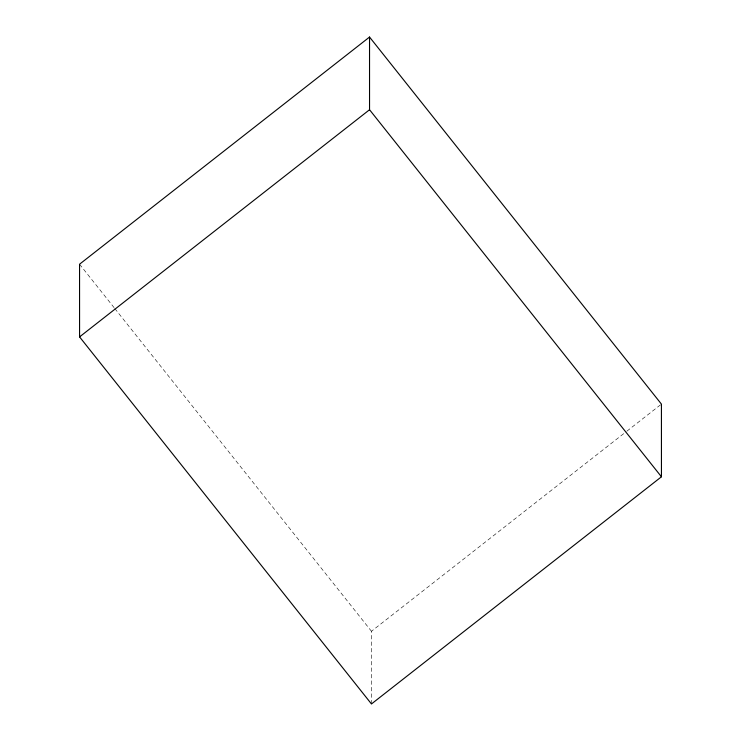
<?xml version="1.0" encoding="UTF-8"?>
<svg xmlns="http://www.w3.org/2000/svg" width="741" height="741" viewBox="0 0 741 741"><rect width="100%" height="100%" fill="white"/><g stroke="black" fill="none" stroke-linecap="round" stroke-linejoin="round"><path stroke-width="0.56" stroke-dasharray="3.71 2.78" d="M371.463 703.95L371.454 631.267L625.978 431.873M626.886 431.16L660.518 404.818M79.556 264.213L114.068 307.608M114.79 308.515L371.454 631.267"/><path stroke-width="1.11" d="M369.537 37.05L79.556 264.213L79.574 336.896L371.463 703.95L661.444 476.787L661.426 404.104L369.537 37.05L369.546 109.733L661.444 476.787M79.574 336.896L369.546 109.733"/></g></svg>
